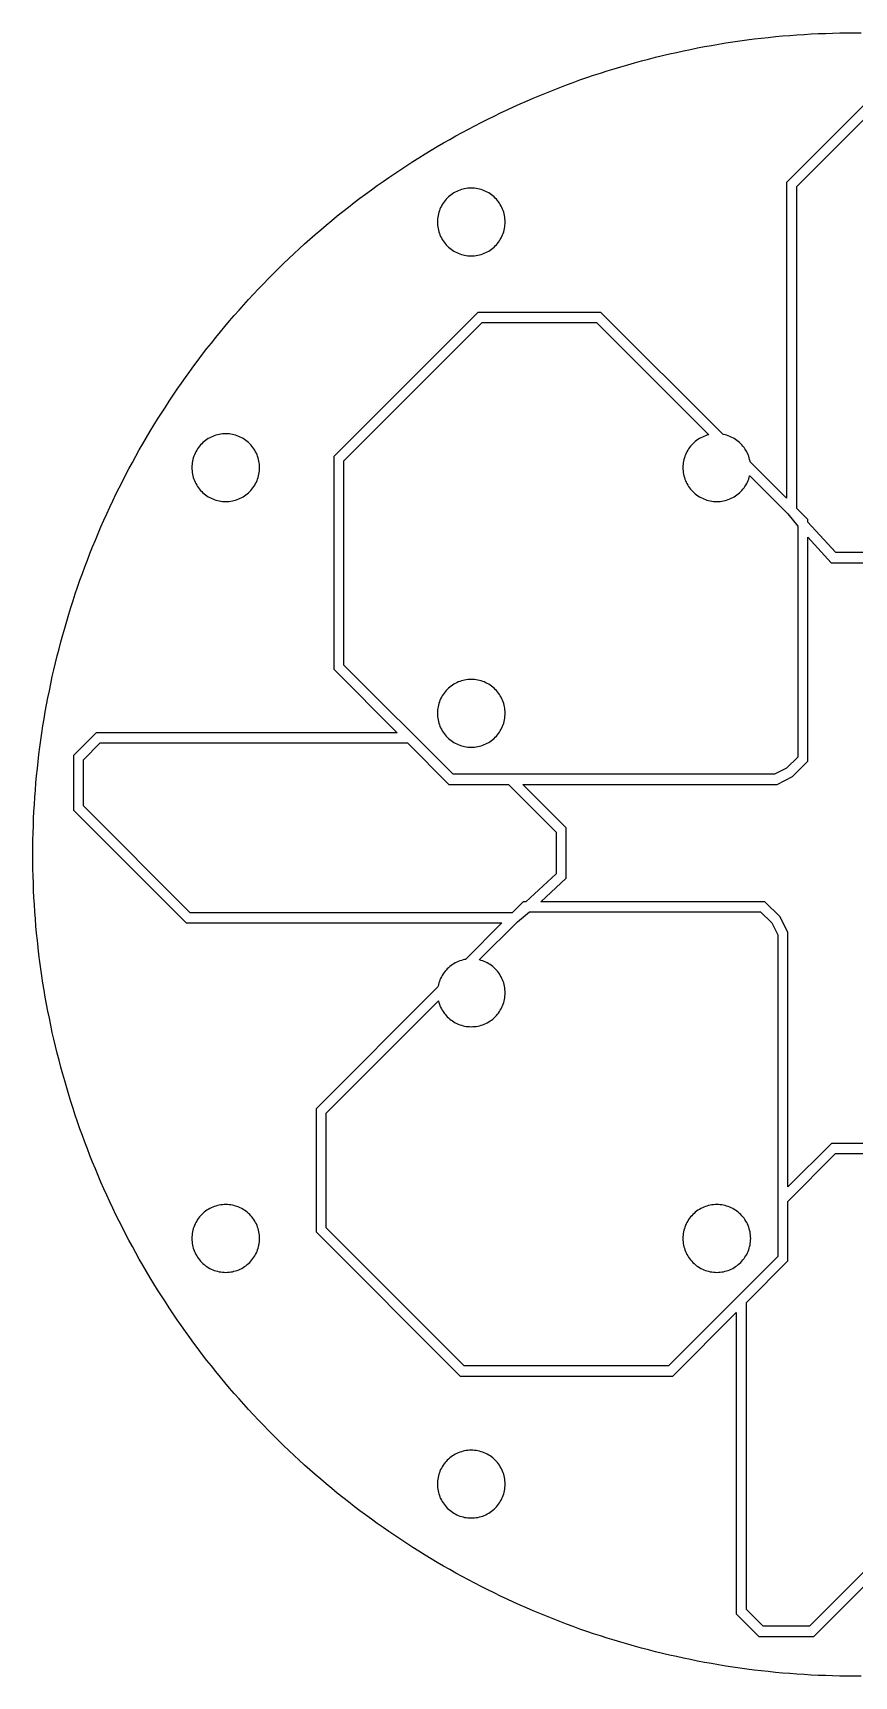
# Model space of a CAD drawing. Header units: millimetres. Extents: x -97 to 97, y -97 to 97.
# Drawn here: x -97 to 0, y -97 to 97 of the extents above; entities that cross this region are included whole.
import ezdxf

# ---------------------------------------------------------------- set-up
doc = ezdxf.new("R2010")
doc.units = ezdxf.units.MM

msp = doc.modelspace()

# ---------------------------------------------------------------- linework, layer by layer
for points in [[(0.8465, -96.9963), (0, -97), (-0.8465, -96.9963), (-1.6929, -96.9852), (-2.5392, -96.9668), (-3.3853, -96.9409), (-4.2311, -96.9077), (-5.0766, -96.8671), (-5.9217, -96.8191), (-6.7664, -96.7637), (-7.6105, -96.701), (-8.4541, -96.6309), (-9.297, -96.5534), (-10.1393, -96.4686), (-10.9807, -96.3765), (-11.8213, -96.277), (-12.661, -96.1702), (-13.4998, -96.056), (-14.3375, -95.9345), (-15.1741, -95.8058), (-16.0096, -95.6697), (-16.8439, -95.5264), (-17.6768, -95.3757), (-18.5085, -95.2178), (-19.3387, -95.0527), (-20.1674, -94.8803), (-20.9946, -94.7007), (-21.8203, -94.5139), (-22.6442, -94.3199), (-23.4664, -94.1187), (-24.2869, -93.9103), (-25.1054, -93.6948), (-25.9221, -93.4722), (-26.7368, -93.2424), (-27.5495, -93.0055), (-28.3601, -92.7616), (-29.1685, -92.5105), (-29.9746, -92.2525), (-30.7786, -91.9874), (-31.5801, -91.7153), (-32.3793, -91.4362), (-33.176, -91.1502), (-33.9701, -90.8572), (-34.7617, -90.5573), (-35.5506, -90.2505), (-36.3368, -89.9368), (-37.1203, -89.6163), (-37.9009, -89.289), (-38.6787, -88.9548), (-39.4535, -88.6139), (-40.2252, -88.2662), (-40.994, -87.9119), (-41.7596, -87.5508), (-42.522, -87.183), (-43.2812, -86.8086), (-44.0371, -86.4276), (-44.7896, -86.0401), (-45.5387, -85.6459), (-46.2844, -85.2453), (-47.0265, -84.8381), (-47.7651, -84.4245), (-48.5, -84.0045), (-49.2312, -83.578), (-49.9587, -83.1452), (-50.6824, -82.7061), (-51.4022, -82.2607), (-52.1181, -81.809), (-52.83, -81.351), (-53.5379, -80.8869), (-54.2417, -80.4166), (-54.9414, -79.9402), (-55.6369, -79.4577), (-56.3282, -78.9692), (-57.0152, -78.4746), (-57.6978, -77.9741), (-58.3761, -77.4676), (-59.0499, -76.9553), (-59.7192, -76.437), (-60.3839, -75.913), (-61.0441, -75.3832), (-61.6996, -74.8476), (-62.3504, -74.3063), (-62.9965, -73.7594), (-63.6377, -73.2068), (-64.2741, -72.6487), (-64.9057, -72.085), (-65.5323, -71.5159), (-66.1538, -70.9413), (-66.7704, -70.3613), (-67.3819, -69.776), (-67.9882, -69.1853), (-68.5894, -68.5894), (-69.1853, -67.9882), (-69.776, -67.3819), (-70.3613, -66.7704), (-70.9413, -66.1538), (-71.5159, -65.5323), (-72.085, -64.9057), (-72.6487, -64.2741), (-73.2068, -63.6377), (-73.7594, -62.9965), (-74.3063, -62.3504), (-74.8476, -61.6996), (-75.3832, -61.0441), (-75.913, -60.3839), (-76.437, -59.7192), (-76.9553, -59.0499), (-77.4676, -58.3761), (-77.9741, -57.6978), (-78.4746, -57.0152), (-78.9692, -56.3282), (-79.4577, -55.6369), (-79.9402, -54.9414), (-80.4166, -54.2417), (-80.8869, -53.5379), (-81.351, -52.83), (-81.809, -52.1181), (-82.2607, -51.4022), (-82.7061, -50.6824), (-83.1452, -49.9587), (-83.578, -49.2312), (-84.0045, -48.5), (-84.4245, -47.7651), (-84.8381, -47.0265), (-85.2453, -46.2844), (-85.6459, -45.5387), (-86.0401, -44.7896), (-86.4276, -44.0371), (-86.8086, -43.2812), (-87.183, -42.522), (-87.5508, -41.7596), (-87.9119, -40.994), (-88.2662, -40.2252), (-88.6139, -39.4535), (-88.9548, -38.6787), (-89.289, -37.9009), (-89.6163, -37.1203), (-89.9368, -36.3368), (-90.2505, -35.5506), (-90.5573, -34.7617), (-90.8572, -33.9701), (-91.1502, -33.176), (-91.4362, -32.3793), (-91.7153, -31.5801), (-91.9874, -30.7786), (-92.2525, -29.9746), (-92.5105, -29.1685), (-92.7616, -28.3601), (-93.0055, -27.5495), (-93.2424, -26.7368), (-93.4722, -25.9221), (-93.6948, -25.1054), (-93.9103, -24.2869), (-94.1187, -23.4664), (-94.3199, -22.6442), (-94.5139, -21.8203), (-94.7007, -20.9946), (-94.8803, -20.1674), (-95.0527, -19.3387), (-95.2178, -18.5085), (-95.3757, -17.6768), (-95.5264, -16.8439), (-95.6697, -16.0096), (-95.8058, -15.1741), (-95.9345, -14.3375), (-96.056, -13.4998), (-96.1702, -12.661), (-96.277, -11.8213), (-96.3765, -10.9807), (-96.4686, -10.1393), (-96.5534, -9.297), (-96.6309, -8.4541), (-96.701, -7.6105), (-96.7637, -6.7664), (-96.8191, -5.9217), (-96.8671, -5.0766), (-96.9077, -4.2311), (-96.9409, -3.3853), (-96.9668, -2.5392), (-96.9852, -1.6929), (-96.9963, -0.8465), (-97, 0), (-96.9963, 0.8465), (-96.9852, 1.6929), (-96.9668, 2.5392), (-96.9409, 3.3853), (-96.9077, 4.2311), (-96.8671, 5.0766), (-96.8191, 5.9217), (-96.7637, 6.7664), (-96.701, 7.6105), (-96.6309, 8.4541), (-96.5534, 9.297), (-96.4686, 10.1393), (-96.3765, 10.9807), (-96.277, 11.8213), (-96.1702, 12.661), (-96.056, 13.4998), (-95.9345, 14.3375), (-95.8058, 15.1741), (-95.6697, 16.0096), (-95.5264, 16.8439), (-95.3757, 17.6768), (-95.2178, 18.5085), (-95.0527, 19.3387), (-94.8803, 20.1674), (-94.7007, 20.9946), (-94.5139, 21.8203), (-94.3199, 22.6442), (-94.1187, 23.4664), (-93.9103, 24.2869), (-93.6948, 25.1054), (-93.4722, 25.9221), (-93.2424, 26.7368), (-93.0055, 27.5495), (-92.7616, 28.3601), (-92.5105, 29.1685), (-92.2525, 29.9746), (-91.9874, 30.7786), (-91.7153, 31.5801), (-91.4362, 32.3793), (-91.1502, 33.176), (-90.8572, 33.9701), (-90.5573, 34.7617), (-90.2505, 35.5506), (-89.9368, 36.3368), (-89.6163, 37.1203), (-89.289, 37.9009), (-88.9548, 38.6787), (-88.6139, 39.4535), (-88.2662, 40.2252), (-87.9119, 40.994), (-87.5508, 41.7596), (-87.183, 42.522), (-86.8086, 43.2812), (-86.4276, 44.0371), (-86.0401, 44.7896), (-85.6459, 45.5387), (-85.2453, 46.2844), (-84.8381, 47.0265), (-84.4245, 47.7651), (-84.0045, 48.5), (-83.578, 49.2312), (-83.1452, 49.9587), (-82.7061, 50.6824), (-82.2607, 51.4022), (-81.809, 52.1181), (-81.351, 52.83), (-80.8869, 53.5379), (-80.4166, 54.2417), (-79.9402, 54.9414), (-79.4577, 55.6369), (-78.9692, 56.3282), (-78.4746, 57.0152), (-77.9741, 57.6978), (-77.4676, 58.3761), (-76.9553, 59.0499), (-76.437, 59.7192), (-75.913, 60.3839), (-75.3832, 61.0441), (-74.8476, 61.6996), (-74.3063, 62.3504), (-73.7594, 62.9965), (-73.2068, 63.6377), (-72.6487, 64.2741), (-72.085, 64.9057), (-71.5159, 65.5323), (-70.9413, 66.1538), (-70.3613, 66.7704), (-69.776, 67.3819), (-69.1853, 67.9882), (-68.5894, 68.5894), (-67.9882, 69.1853), (-67.3819, 69.776), (-66.7704, 70.3613), (-66.1538, 70.9413), (-65.5323, 71.5159), (-64.9057, 72.085), (-64.2741, 72.6487), (-63.6377, 73.2068), (-62.9965, 73.7594), (-62.3504, 74.3063), (-61.6996, 74.8476), (-61.0441, 75.3832), (-60.3839, 75.913), (-59.7192, 76.437), (-59.0499, 76.9553), (-58.3761, 77.4676), (-57.6978, 77.9741), (-57.0152, 78.4746), (-56.3282, 78.9692), (-55.6369, 79.4577), (-54.9414, 79.9402), (-54.2417, 80.4166), (-53.5379, 80.8869), (-52.83, 81.351), (-52.1181, 81.809), (-51.4022, 82.2607), (-50.6824, 82.7061), (-49.9587, 83.1452), (-49.2312, 83.578), (-48.5, 84.0045), (-47.7651, 84.4245), (-47.0265, 84.8381), (-46.2844, 85.2453), (-45.5387, 85.6459), (-44.7896, 86.0401), (-44.0371, 86.4276), (-43.2812, 86.8086), (-42.522, 87.183), (-41.7596, 87.5508), (-40.994, 87.9119), (-40.2252, 88.2662), (-39.4535, 88.6139), (-38.6787, 88.9548), (-37.9009, 89.289), (-37.1203, 89.6163), (-36.3368, 89.9368), (-35.5506, 90.2505), (-34.7617, 90.5573), (-33.9701, 90.8572), (-33.176, 91.1502), (-32.3793, 91.4362), (-31.5801, 91.7153), (-30.7786, 91.9874), (-29.9746, 92.2525), (-29.1685, 92.5105), (-28.3601, 92.7616), (-27.5495, 93.0055), (-26.7368, 93.2424), (-25.9221, 93.4722), (-25.1054, 93.6948), (-24.2869, 93.9103), (-23.4664, 94.1187), (-22.6442, 94.3199), (-21.8203, 94.5139), (-20.9946, 94.7007), (-20.1674, 94.8803), (-19.3387, 95.0527), (-18.5085, 95.2178), (-17.6768, 95.3757), (-16.8439, 95.5264), (-16.0096, 95.6697), (-15.1741, 95.8058), (-14.3375, 95.9345), (-13.4998, 96.056), (-12.661, 96.1702), (-11.8213, 96.277), (-10.9807, 96.3765), (-10.1393, 96.4686), (-9.297, 96.5534), (-8.4541, 96.6309), (-7.6105, 96.701), (-6.7664, 96.7637), (-5.9217, 96.8191), (-5.0766, 96.8671), (-4.2311, 96.9077), (-3.3853, 96.9409), (-2.5392, 96.9668), (-1.6929, 96.9852), (-0.8465, 96.9963), (0, 97), (0.8465, 96.9963)], [(5.3395, 92.659), (-7.97, 79.3495), (-7.97, 42.0544), (-12.2823, 46.3666), (-12.2969, 46.4504), (-12.3399, 46.6419), (-12.3922, 46.8311), (-12.4538, 47.0176), (-12.5245, 47.2007), (-12.604, 47.3802), (-12.6923, 47.5556), (-12.7891, 47.7264), (-12.8941, 47.8923), (-13.0072, 48.0528), (-13.128, 48.2076), (-13.2562, 48.3562), (-13.3916, 48.4984), (-13.5338, 48.6338), (-13.6824, 48.762), (-13.8372, 48.8828), (-13.9977, 48.9959), (-14.1636, 49.1009), (-14.3344, 49.1977), (-14.5098, 49.286), (-14.6893, 49.3655), (-14.8724, 49.4362), (-15.0589, 49.4978), (-15.2481, 49.5501), (-15.4396, 49.5931), (-15.5236, 49.6077), (-29.9205, 64.004), (-44.4475, 64.004), (-61.46, 46.9905), (-61.46, 21.8685), (-53.9625, 14.371), (-89.5295, 14.371), (-92.209, 11.6926), (-92.209, 5.2295), (-78.8995, -8.08), (-41.6044, -8.08), (-45.9166, -12.3923), (-46.0004, -12.4069), (-46.1919, -12.4499), (-46.3811, -12.5022), (-46.5676, -12.5638), (-46.7507, -12.6345), (-46.9302, -12.714), (-47.1056, -12.8023), (-47.2764, -12.8991), (-47.4423, -13.0041), (-47.6028, -13.1172), (-47.7576, -13.238), (-47.9062, -13.3662), (-48.0484, -13.5016), (-48.1838, -13.6438), (-48.312, -13.7924), (-48.4328, -13.9472), (-48.5459, -14.1077), (-48.6509, -14.2736), (-48.7477, -14.4444), (-48.836, -14.6198), (-48.9155, -14.7993), (-48.9862, -14.9824), (-49.0478, -15.1689), (-49.1001, -15.3581), (-49.1431, -15.5496), (-49.1577, -15.6336), (-63.554, -30.0305), (-63.554, -44.5575), (-46.5405, -61.57), (-21.4185, -61.57), (-13.921, -54.0725), (-13.921, -89.6395), (-11.2426, -92.319), (-4.7795, -92.319), (8.53, -79.0095)], [(3.2559, -34.113), (-2.6815, -34.113), (-7.819, -39.2505), (-7.819, -9.2113), (-8.7533, -7.3722), (-10.5525, -5.573), (-37.0048, -5.573), (-34.003, -2.8059), (-34.003, 3.1315), (-39.1405, 8.269), (-9.1013, 8.269), (-7.2622, 9.2033), (-5.463, 11.0025), (-5.463, 37.4548), (-2.6959, 34.453), (3.2415, 34.453)]]:
    msp.add_lwpolyline(points)
for points in [[(-6.77, 40.8545), (-6.77, 78.8525), (5.8365, 91.459), (11.3054, 91.459), (13.281, 89.4825), (13.281, 53.2125), (8.379, 48.3105), (8.379, 41.2875), (2.7445, 35.653), (-2.1701, 35.653), (-5.463, 39.2253), (-5.463, 39.5475)], [(-41.2969, 73.8896), (-41.2633, 74.0831), (-41.2393, 74.2779), (-41.2248, 74.4737), (-41.22, 74.67), (-41.2248, 74.8663), (-41.2393, 75.0621), (-41.2633, 75.2569), (-41.2969, 75.4504), (-41.3399, 75.6419), (-41.3922, 75.8311), (-41.4538, 76.0176), (-41.5245, 76.2007), (-41.604, 76.3802), (-41.6923, 76.5556), (-41.7891, 76.7264), (-41.8941, 76.8923), (-42.0072, 77.0528), (-42.128, 77.2076), (-42.2562, 77.3562), (-42.3916, 77.4984), (-42.5338, 77.6338), (-42.6824, 77.762), (-42.8372, 77.8828), (-42.9977, 77.9959), (-43.1636, 78.1009), (-43.3344, 78.1977), (-43.5098, 78.286), (-43.6893, 78.3655), (-43.8724, 78.4362), (-44.0589, 78.4978), (-44.2481, 78.5501), (-44.4396, 78.5931), (-44.6331, 78.6267), (-44.8279, 78.6507), (-45.0237, 78.6652), (-45.22, 78.67), (-45.4163, 78.6652), (-45.6121, 78.6507), (-45.8069, 78.6267), (-46.0004, 78.5931), (-46.1919, 78.5501), (-46.3811, 78.4978), (-46.5676, 78.4362), (-46.7507, 78.3655), (-46.9302, 78.286), (-47.1056, 78.1977), (-47.2764, 78.1009), (-47.4423, 77.9959), (-47.6028, 77.8828), (-47.7576, 77.762), (-47.9062, 77.6338), (-48.0484, 77.4984), (-48.1838, 77.3562), (-48.312, 77.2076), (-48.4328, 77.0528), (-48.5459, 76.8923), (-48.6509, 76.7264), (-48.7477, 76.5556), (-48.836, 76.3802), (-48.9155, 76.2007), (-48.9862, 76.0176), (-49.0478, 75.8311), (-49.1001, 75.6419), (-49.1431, 75.4504), (-49.1767, 75.2569), (-49.2007, 75.0621), (-49.2152, 74.8663), (-49.22, 74.67), (-49.2152, 74.4737), (-49.2007, 74.2779), (-49.1767, 74.0831), (-49.1431, 73.8896), (-49.1001, 73.6981), (-49.0478, 73.5089), (-48.9862, 73.3224), (-48.9155, 73.1393), (-48.836, 72.9598), (-48.7477, 72.7844), (-48.6509, 72.6136), (-48.5459, 72.4477), (-48.4328, 72.2872), (-48.312, 72.1324), (-48.1838, 71.9838), (-48.0484, 71.8416), (-47.9062, 71.7062), (-47.7576, 71.578), (-47.6028, 71.4572), (-47.4423, 71.3441), (-47.2764, 71.2391), (-47.1056, 71.1423), (-46.9302, 71.054), (-46.7507, 70.9745), (-46.5676, 70.9038), (-46.3811, 70.8422), (-46.1919, 70.7899), (-46.0004, 70.7469), (-45.8069, 70.7133), (-45.6121, 70.6893), (-45.4163, 70.6748), (-45.22, 70.67), (-45.0237, 70.6748), (-44.8279, 70.6893), (-44.6331, 70.7133), (-44.4396, 70.7469), (-44.2481, 70.7899), (-44.0589, 70.8422), (-43.8724, 70.9038), (-43.6893, 70.9745), (-43.5098, 71.054), (-43.3344, 71.1423), (-43.1636, 71.2391), (-42.9977, 71.3441), (-42.8372, 71.4572), (-42.6824, 71.578), (-42.5338, 71.7062), (-42.3916, 71.8416), (-42.2562, 71.9838), (-42.128, 72.1324), (-42.0072, 72.2872), (-41.8941, 72.4477), (-41.7891, 72.6136), (-41.6923, 72.7844), (-41.604, 72.9598), (-41.5245, 73.1393), (-41.4538, 73.3224), (-41.3922, 73.5089), (-41.3399, 73.6981)], [(-7.9758, 10.1867), (-9.3887, 9.469), (-40.3405, 9.469), (-47.3635, 9.469), (-60.26, 22.3655), (-60.26, 46.4935), (-43.9505, 62.804), (-30.4175, 62.804), (-17.1684, 49.5554), (-17.1919, 49.5501), (-17.3811, 49.4978), (-17.5676, 49.4362), (-17.7507, 49.3655), (-17.9302, 49.286), (-18.1056, 49.1977), (-18.2764, 49.1009), (-18.4423, 48.9959), (-18.6028, 48.8828), (-18.7576, 48.762), (-18.9062, 48.6338), (-19.0484, 48.4984), (-19.1838, 48.3562), (-19.312, 48.2076), (-19.4328, 48.0528), (-19.5459, 47.8923), (-19.6509, 47.7264), (-19.7477, 47.5556), (-19.836, 47.3802), (-19.9155, 47.2007), (-19.9862, 47.0176), (-20.0478, 46.8311), (-20.1001, 46.6419), (-20.1431, 46.4504), (-20.1767, 46.2569), (-20.2007, 46.0621), (-20.2152, 45.8663), (-20.22, 45.67), (-20.2152, 45.4737), (-20.2007, 45.2779), (-20.1767, 45.0831), (-20.1431, 44.8896), (-20.1001, 44.6981), (-20.0478, 44.5089), (-19.9862, 44.3224), (-19.9155, 44.1393), (-19.836, 43.9598), (-19.7477, 43.7844), (-19.6509, 43.6136), (-19.5459, 43.4477), (-19.4328, 43.2872), (-19.312, 43.1324), (-19.1838, 42.9838), (-19.0484, 42.8416), (-18.9062, 42.7062), (-18.7576, 42.578), (-18.6028, 42.4572), (-18.4423, 42.3441), (-18.2764, 42.2391), (-18.1056, 42.1423), (-17.9302, 42.054), (-17.7507, 41.9745), (-17.5676, 41.9038), (-17.3811, 41.8422), (-17.1919, 41.7899), (-17.0004, 41.7469), (-16.8069, 41.7133), (-16.6121, 41.6893), (-16.4163, 41.6748), (-16.22, 41.67), (-16.0237, 41.6748), (-15.8279, 41.6893), (-15.6331, 41.7133), (-15.4396, 41.7469), (-15.2481, 41.7899), (-15.0589, 41.8422), (-14.8724, 41.9038), (-14.6893, 41.9745), (-14.5098, 42.054), (-14.3344, 42.1423), (-14.1636, 42.2391), (-13.9977, 42.3441), (-13.8372, 42.4572), (-13.6824, 42.578), (-13.5338, 42.7062), (-13.3916, 42.8416), (-13.2562, 42.9838), (-13.128, 43.1324), (-13.0072, 43.2872), (-12.8941, 43.4477), (-12.7891, 43.6136), (-12.6923, 43.7844), (-12.604, 43.9598), (-12.5245, 44.1393), (-12.4538, 44.3224), (-12.3922, 44.5089), (-12.3399, 44.6981), (-12.3346, 44.7218), (-7.8205, 40.2079), (-6.663, 38.7785), (-6.663, 11.4995)], [(-70.2633, 45.0831), (-70.2393, 45.2779), (-70.2248, 45.4737), (-70.22, 45.67), (-70.2248, 45.8663), (-70.2393, 46.0621), (-70.2633, 46.2569), (-70.2969, 46.4504), (-70.3399, 46.6419), (-70.3922, 46.8311), (-70.4538, 47.0176), (-70.5245, 47.2007), (-70.604, 47.3802), (-70.6923, 47.5556), (-70.7891, 47.7264), (-70.8941, 47.8923), (-71.0072, 48.0528), (-71.128, 48.2076), (-71.2562, 48.3562), (-71.3916, 48.4984), (-71.5338, 48.6338), (-71.6824, 48.762), (-71.8372, 48.8828), (-71.9977, 48.9959), (-72.1636, 49.1009), (-72.3344, 49.1977), (-72.5098, 49.286), (-72.6893, 49.3655), (-72.8724, 49.4362), (-73.0589, 49.4978), (-73.2481, 49.5501), (-73.4396, 49.5931), (-73.6331, 49.6267), (-73.8279, 49.6507), (-74.0237, 49.6652), (-74.22, 49.67), (-74.4163, 49.6652), (-74.6121, 49.6507), (-74.8069, 49.6267), (-75.0004, 49.5931), (-75.1919, 49.5501), (-75.3811, 49.4978), (-75.5676, 49.4362), (-75.7507, 49.3655), (-75.9302, 49.286), (-76.1056, 49.1977), (-76.2764, 49.1009), (-76.4423, 48.9959), (-76.6028, 48.8828), (-76.7576, 48.762), (-76.9062, 48.6338), (-77.0484, 48.4984), (-77.1838, 48.3562), (-77.312, 48.2076), (-77.4328, 48.0528), (-77.5459, 47.8923), (-77.6509, 47.7264), (-77.7477, 47.5556), (-77.836, 47.3802), (-77.9155, 47.2007), (-77.9862, 47.0176), (-78.0478, 46.8311), (-78.1001, 46.6419), (-78.1431, 46.4504), (-78.1767, 46.2569), (-78.2007, 46.0621), (-78.2152, 45.8663), (-78.22, 45.67), (-78.2152, 45.4737), (-78.2007, 45.2779), (-78.1767, 45.0831), (-78.1431, 44.8896), (-78.1001, 44.6981), (-78.0478, 44.5089), (-77.9862, 44.3224), (-77.9155, 44.1393), (-77.836, 43.9598), (-77.7477, 43.7844), (-77.6509, 43.6136), (-77.5459, 43.4477), (-77.4328, 43.2872), (-77.312, 43.1324), (-77.1838, 42.9838), (-77.0484, 42.8416), (-76.9062, 42.7062), (-76.7576, 42.578), (-76.6028, 42.4572), (-76.4423, 42.3441), (-76.2764, 42.2391), (-76.1056, 42.1423), (-75.9302, 42.054), (-75.7507, 41.9745), (-75.5676, 41.9038), (-75.3811, 41.8422), (-75.1919, 41.7899), (-75.0004, 41.7469), (-74.8069, 41.7133), (-74.6121, 41.6893), (-74.4163, 41.6748), (-74.22, 41.67), (-74.0237, 41.6748), (-73.8279, 41.6893), (-73.6331, 41.7133), (-73.4396, 41.7469), (-73.2481, 41.7899), (-73.0589, 41.8422), (-72.8724, 41.9038), (-72.6893, 41.9745), (-72.5098, 42.054), (-72.3344, 42.1423), (-72.1636, 42.2391), (-71.9977, 42.3441), (-71.8372, 42.4572), (-71.6824, 42.578), (-71.5338, 42.7062), (-71.3916, 42.8416), (-71.2562, 42.9838), (-71.128, 43.1324), (-71.0072, 43.2872), (-70.8941, 43.4477), (-70.7891, 43.6136), (-70.6923, 43.7844), (-70.604, 43.9598), (-70.5245, 44.1393), (-70.4538, 44.3224), (-70.3922, 44.5089), (-70.3399, 44.6981), (-70.2969, 44.8896)], [(-41.2969, 15.8896), (-41.2633, 16.0831), (-41.2393, 16.2779), (-41.2248, 16.4737), (-41.22, 16.67), (-41.2248, 16.8663), (-41.2393, 17.0621), (-41.2633, 17.2569), (-41.2969, 17.4504), (-41.3399, 17.6419), (-41.3922, 17.8311), (-41.4538, 18.0176), (-41.5245, 18.2007), (-41.604, 18.3802), (-41.6923, 18.5556), (-41.7891, 18.7264), (-41.8941, 18.8923), (-42.0072, 19.0528), (-42.128, 19.2076), (-42.2562, 19.3562), (-42.3916, 19.4984), (-42.5338, 19.6338), (-42.6824, 19.762), (-42.8372, 19.8828), (-42.9977, 19.9959), (-43.1636, 20.1009), (-43.3344, 20.1977), (-43.5098, 20.286), (-43.6893, 20.3655), (-43.8724, 20.4362), (-44.0589, 20.4978), (-44.2481, 20.5501), (-44.4396, 20.5931), (-44.6331, 20.6267), (-44.8279, 20.6507), (-45.0237, 20.6652), (-45.22, 20.67), (-45.4163, 20.6652), (-45.6121, 20.6507), (-45.8069, 20.6267), (-46.0004, 20.5931), (-46.1919, 20.5501), (-46.3811, 20.4978), (-46.5676, 20.4362), (-46.7507, 20.3655), (-46.9302, 20.286), (-47.1056, 20.1977), (-47.2764, 20.1009), (-47.4423, 19.9959), (-47.6028, 19.8828), (-47.7576, 19.762), (-47.9062, 19.6338), (-48.0484, 19.4984), (-48.1838, 19.3562), (-48.312, 19.2076), (-48.4328, 19.0528), (-48.5459, 18.8923), (-48.6509, 18.7264), (-48.7477, 18.5556), (-48.836, 18.3802), (-48.9155, 18.2007), (-48.9862, 18.0176), (-49.0478, 17.8311), (-49.1001, 17.6419), (-49.1431, 17.4504), (-49.1767, 17.2569), (-49.2007, 17.0621), (-49.2152, 16.8663), (-49.22, 16.67), (-49.2152, 16.4737), (-49.2007, 16.2779), (-49.1767, 16.0831), (-49.1431, 15.8896), (-49.1001, 15.6981), (-49.0478, 15.5089), (-48.9862, 15.3224), (-48.9155, 15.1393), (-48.836, 14.9598), (-48.7477, 14.7844), (-48.6509, 14.6136), (-48.5459, 14.4477), (-48.4328, 14.2872), (-48.312, 14.1324), (-48.1838, 13.9838), (-48.0484, 13.8416), (-47.9062, 13.7062), (-47.7576, 13.578), (-47.6028, 13.4572), (-47.4423, 13.3441), (-47.2764, 13.2391), (-47.1056, 13.1423), (-46.9302, 13.054), (-46.7507, 12.9745), (-46.5676, 12.9038), (-46.3811, 12.8422), (-46.1919, 12.7899), (-46.0004, 12.7469), (-45.8069, 12.7133), (-45.6121, 12.6893), (-45.4163, 12.6748), (-45.22, 12.67), (-45.0237, 12.6748), (-44.8279, 12.6893), (-44.6331, 12.7133), (-44.4396, 12.7469), (-44.2481, 12.7899), (-44.0589, 12.8422), (-43.8724, 12.9038), (-43.6893, 12.9745), (-43.5098, 13.054), (-43.3344, 13.1423), (-43.1636, 13.2391), (-42.9977, 13.3441), (-42.8372, 13.4572), (-42.6824, 13.578), (-42.5338, 13.7062), (-42.3916, 13.8416), (-42.2562, 13.9838), (-42.128, 14.1324), (-42.0072, 14.2872), (-41.8941, 14.4477), (-41.7891, 14.6136), (-41.6923, 14.7844), (-41.604, 14.9598), (-41.5245, 15.1393), (-41.4538, 15.3224), (-41.3922, 15.5089), (-41.3399, 15.6981)], [(-39.0975, -5.573), (-40.4045, -6.88), (-78.4025, -6.88), (-91.009, 5.7265), (-91.009, 11.1954), (-89.0325, 13.171), (-52.7625, 13.171), (-47.8605, 8.269), (-40.8375, 8.269), (-35.203, 2.6345), (-35.203, -2.2801), (-38.7753, -5.573)], [(-9.019, -9.4987), (-9.019, -40.4505), (-9.019, -47.4735), (-21.9155, -60.37), (-46.0435, -60.37), (-62.354, -44.0605), (-62.354, -30.5275), (-49.1054, -17.2784), (-49.1001, -17.3019), (-49.0478, -17.4911), (-48.9862, -17.6776), (-48.9155, -17.8607), (-48.836, -18.0402), (-48.7477, -18.2156), (-48.6509, -18.3864), (-48.5459, -18.5523), (-48.4328, -18.7128), (-48.312, -18.8676), (-48.1838, -19.0162), (-48.0484, -19.1584), (-47.9062, -19.2938), (-47.7576, -19.422), (-47.6028, -19.5428), (-47.4423, -19.6559), (-47.2764, -19.7609), (-47.1056, -19.8577), (-46.9302, -19.946), (-46.7507, -20.0255), (-46.5676, -20.0962), (-46.3811, -20.1578), (-46.1919, -20.2101), (-46.0004, -20.2531), (-45.8069, -20.2867), (-45.6121, -20.3107), (-45.4163, -20.3252), (-45.22, -20.33), (-45.0237, -20.3252), (-44.8279, -20.3107), (-44.6331, -20.2867), (-44.4396, -20.2531), (-44.2481, -20.2101), (-44.0589, -20.1578), (-43.8724, -20.0962), (-43.6893, -20.0255), (-43.5098, -19.946), (-43.3344, -19.8577), (-43.1636, -19.7609), (-42.9977, -19.6559), (-42.8372, -19.5428), (-42.6824, -19.422), (-42.5338, -19.2938), (-42.3916, -19.1584), (-42.2562, -19.0162), (-42.128, -18.8676), (-42.0072, -18.7128), (-41.8941, -18.5523), (-41.7891, -18.3864), (-41.6923, -18.2156), (-41.604, -18.0402), (-41.5245, -17.8607), (-41.4538, -17.6776), (-41.3922, -17.4911), (-41.3399, -17.3019), (-41.2969, -17.1104), (-41.2633, -16.9169), (-41.2393, -16.7221), (-41.2248, -16.5263), (-41.22, -16.33), (-41.2248, -16.1337), (-41.2393, -15.9379), (-41.2633, -15.7431), (-41.2969, -15.5496), (-41.3399, -15.3581), (-41.3922, -15.1689), (-41.4538, -14.9824), (-41.5245, -14.7993), (-41.604, -14.6198), (-41.6923, -14.4444), (-41.7891, -14.2736), (-41.8941, -14.1077), (-42.0072, -13.9472), (-42.128, -13.7924), (-42.2562, -13.6438), (-42.3916, -13.5016), (-42.5338, -13.3662), (-42.6824, -13.238), (-42.8372, -13.1172), (-42.9977, -13.0041), (-43.1636, -12.8991), (-43.3344, -12.8023), (-43.5098, -12.714), (-43.6893, -12.6345), (-43.8724, -12.5638), (-44.0589, -12.5022), (-44.2481, -12.4499), (-44.2718, -12.4446), (-39.7579, -7.9305), (-38.3285, -6.773), (-11.0495, -6.773), (-9.7367, -8.0858)], [(6.023, -38.8853), (6.023, -39.2075), (7.33, -40.5145), (7.33, -78.5125), (-5.2765, -91.119), (-10.7454, -91.119), (-12.721, -89.1425), (-12.721, -52.8725), (-7.819, -47.9705), (-7.819, -40.9475), (-2.1845, -35.313), (2.7301, -35.313)], [(-70.2969, -46.1104), (-70.2633, -45.9169), (-70.2393, -45.7221), (-70.2248, -45.5263), (-70.22, -45.33), (-70.2248, -45.1337), (-70.2393, -44.9379), (-70.2633, -44.7431), (-70.2969, -44.5496), (-70.3399, -44.3581), (-70.3922, -44.1689), (-70.4538, -43.9824), (-70.5245, -43.7993), (-70.604, -43.6198), (-70.6923, -43.4444), (-70.7891, -43.2736), (-70.8941, -43.1077), (-71.0072, -42.9472), (-71.128, -42.7924), (-71.2562, -42.6438), (-71.3916, -42.5016), (-71.5338, -42.3662), (-71.6824, -42.238), (-71.8372, -42.1172), (-71.9977, -42.0041), (-72.1636, -41.8991), (-72.3344, -41.8023), (-72.5098, -41.714), (-72.6893, -41.6345), (-72.8724, -41.5638), (-73.0589, -41.5022), (-73.2481, -41.4499), (-73.4396, -41.4069), (-73.6331, -41.3733), (-73.8279, -41.3493), (-74.0237, -41.3348), (-74.22, -41.33), (-74.4163, -41.3348), (-74.6121, -41.3493), (-74.8069, -41.3733), (-75.0004, -41.4069), (-75.1919, -41.4499), (-75.3811, -41.5022), (-75.5676, -41.5638), (-75.7507, -41.6345), (-75.9302, -41.714), (-76.1056, -41.8023), (-76.2764, -41.8991), (-76.4423, -42.0041), (-76.6028, -42.1172), (-76.7576, -42.238), (-76.9062, -42.3662), (-77.0484, -42.5016), (-77.1838, -42.6438), (-77.312, -42.7924), (-77.4328, -42.9472), (-77.5459, -43.1077), (-77.6509, -43.2736), (-77.7477, -43.4444), (-77.836, -43.6198), (-77.9155, -43.7993), (-77.9862, -43.9824), (-78.0478, -44.1689), (-78.1001, -44.3581), (-78.1431, -44.5496), (-78.1767, -44.7431), (-78.2007, -44.9379), (-78.2152, -45.1337), (-78.22, -45.33), (-78.2152, -45.5263), (-78.2007, -45.7221), (-78.1767, -45.9169), (-78.1431, -46.1104), (-78.1001, -46.3019), (-78.0478, -46.4911), (-77.9862, -46.6776), (-77.9155, -46.8607), (-77.836, -47.0402), (-77.7477, -47.2156), (-77.6509, -47.3864), (-77.5459, -47.5523), (-77.4328, -47.7128), (-77.312, -47.8676), (-77.1838, -48.0162), (-77.0484, -48.1584), (-76.9062, -48.2938), (-76.7576, -48.422), (-76.6028, -48.5428), (-76.4423, -48.6559), (-76.2764, -48.7609), (-76.1056, -48.8577), (-75.9302, -48.946), (-75.7507, -49.0255), (-75.5676, -49.0962), (-75.3811, -49.1578), (-75.1919, -49.2101), (-75.0004, -49.2531), (-74.8069, -49.2867), (-74.6121, -49.3107), (-74.4163, -49.3252), (-74.22, -49.33), (-74.0237, -49.3252), (-73.8279, -49.3107), (-73.6331, -49.2867), (-73.4396, -49.2531), (-73.2481, -49.2101), (-73.0589, -49.1578), (-72.8724, -49.0962), (-72.6893, -49.0255), (-72.5098, -48.946), (-72.3344, -48.8577), (-72.1636, -48.7609), (-71.9977, -48.6559), (-71.8372, -48.5428), (-71.6824, -48.422), (-71.5338, -48.2938), (-71.3916, -48.1584), (-71.2562, -48.0162), (-71.128, -47.8676), (-71.0072, -47.7128), (-70.8941, -47.5523), (-70.7891, -47.3864), (-70.6923, -47.2156), (-70.604, -47.0402), (-70.5245, -46.8607), (-70.4538, -46.6776), (-70.3922, -46.4911), (-70.3399, -46.3019)], [(-12.2633, -45.9169), (-12.2393, -45.7221), (-12.2248, -45.5263), (-12.22, -45.33), (-12.2248, -45.1337), (-12.2393, -44.9379), (-12.2633, -44.7431), (-12.2969, -44.5496), (-12.3399, -44.3581), (-12.3922, -44.1689), (-12.4538, -43.9824), (-12.5245, -43.7993), (-12.604, -43.6198), (-12.6923, -43.4444), (-12.7891, -43.2736), (-12.8941, -43.1077), (-13.0072, -42.9472), (-13.128, -42.7924), (-13.2562, -42.6438), (-13.3916, -42.5016), (-13.5338, -42.3662), (-13.6824, -42.238), (-13.8372, -42.1172), (-13.9977, -42.0041), (-14.1636, -41.8991), (-14.3344, -41.8023), (-14.5098, -41.714), (-14.6893, -41.6345), (-14.8724, -41.5638), (-15.0589, -41.5022), (-15.2481, -41.4499), (-15.4396, -41.4069), (-15.6331, -41.3733), (-15.8279, -41.3493), (-16.0237, -41.3348), (-16.22, -41.33), (-16.4163, -41.3348), (-16.6121, -41.3493), (-16.8069, -41.3733), (-17.0004, -41.4069), (-17.1919, -41.4499), (-17.3811, -41.5022), (-17.5676, -41.5638), (-17.7507, -41.6345), (-17.9302, -41.714), (-18.1056, -41.8023), (-18.2764, -41.8991), (-18.4423, -42.0041), (-18.6028, -42.1172), (-18.7576, -42.238), (-18.9062, -42.3662), (-19.0484, -42.5016), (-19.1838, -42.6438), (-19.312, -42.7924), (-19.4328, -42.9472), (-19.5459, -43.1077), (-19.6509, -43.2736), (-19.7477, -43.4444), (-19.836, -43.6198), (-19.9155, -43.7993), (-19.9862, -43.9824), (-20.0478, -44.1689), (-20.1001, -44.3581), (-20.1431, -44.5496), (-20.1767, -44.7431), (-20.2007, -44.9379), (-20.2152, -45.1337), (-20.22, -45.33), (-20.2152, -45.5263), (-20.2007, -45.7221), (-20.1767, -45.9169), (-20.1431, -46.1104), (-20.1001, -46.3019), (-20.0478, -46.4911), (-19.9862, -46.6776), (-19.9155, -46.8607), (-19.836, -47.0402), (-19.7477, -47.2156), (-19.6509, -47.3864), (-19.5459, -47.5523), (-19.4328, -47.7128), (-19.312, -47.8676), (-19.1838, -48.0162), (-19.0484, -48.1584), (-18.9062, -48.2938), (-18.7576, -48.422), (-18.6028, -48.5428), (-18.4423, -48.6559), (-18.2764, -48.7609), (-18.1056, -48.8577), (-17.9302, -48.946), (-17.7507, -49.0255), (-17.5676, -49.0962), (-17.3811, -49.1578), (-17.1919, -49.2101), (-17.0004, -49.2531), (-16.8069, -49.2867), (-16.6121, -49.3107), (-16.4163, -49.3252), (-16.22, -49.33), (-16.0237, -49.3252), (-15.8279, -49.3107), (-15.6331, -49.2867), (-15.4396, -49.2531), (-15.2481, -49.2101), (-15.0589, -49.1578), (-14.8724, -49.0962), (-14.6893, -49.0255), (-14.5098, -48.946), (-14.3344, -48.8577), (-14.1636, -48.7609), (-13.9977, -48.6559), (-13.8372, -48.5428), (-13.6824, -48.422), (-13.5338, -48.2938), (-13.3916, -48.1584), (-13.2562, -48.0162), (-13.128, -47.8676), (-13.0072, -47.7128), (-12.8941, -47.5523), (-12.7891, -47.3864), (-12.6923, -47.2156), (-12.604, -47.0402), (-12.5245, -46.8607), (-12.4538, -46.6776), (-12.3922, -46.4911), (-12.3399, -46.3019), (-12.2969, -46.1104)], [(-41.2633, -74.9169), (-41.2393, -74.7221), (-41.2248, -74.5263), (-41.22, -74.33), (-41.2248, -74.1337), (-41.2393, -73.9379), (-41.2633, -73.7431), (-41.2969, -73.5496), (-41.3399, -73.3581), (-41.3922, -73.1689), (-41.4538, -72.9824), (-41.5245, -72.7993), (-41.604, -72.6198), (-41.6923, -72.4444), (-41.7891, -72.2736), (-41.8941, -72.1077), (-42.0072, -71.9472), (-42.128, -71.7924), (-42.2562, -71.6438), (-42.3916, -71.5016), (-42.5338, -71.3662), (-42.6824, -71.238), (-42.8372, -71.1172), (-42.9977, -71.0041), (-43.1636, -70.8991), (-43.3344, -70.8023), (-43.5098, -70.714), (-43.6893, -70.6345), (-43.8724, -70.5638), (-44.0589, -70.5022), (-44.2481, -70.4499), (-44.4396, -70.4069), (-44.6331, -70.3733), (-44.8279, -70.3493), (-45.0237, -70.3348), (-45.22, -70.33), (-45.4163, -70.3348), (-45.6121, -70.3493), (-45.8069, -70.3733), (-46.0004, -70.4069), (-46.1919, -70.4499), (-46.3811, -70.5022), (-46.5676, -70.5638), (-46.7507, -70.6345), (-46.9302, -70.714), (-47.1056, -70.8023), (-47.2764, -70.8991), (-47.4423, -71.0041), (-47.6028, -71.1172), (-47.7576, -71.238), (-47.9062, -71.3662), (-48.0484, -71.5016), (-48.1838, -71.6438), (-48.312, -71.7924), (-48.4328, -71.9472), (-48.5459, -72.1077), (-48.6509, -72.2736), (-48.7477, -72.4444), (-48.836, -72.6198), (-48.9155, -72.7993), (-48.9862, -72.9824), (-49.0478, -73.1689), (-49.1001, -73.3581), (-49.1431, -73.5496), (-49.1767, -73.7431), (-49.2007, -73.9379), (-49.2152, -74.1337), (-49.22, -74.33), (-49.2152, -74.5263), (-49.2007, -74.7221), (-49.1767, -74.9169), (-49.1431, -75.1104), (-49.1001, -75.3019), (-49.0478, -75.4911), (-48.9862, -75.6776), (-48.9155, -75.8607), (-48.836, -76.0402), (-48.7477, -76.2156), (-48.6509, -76.3864), (-48.5459, -76.5523), (-48.4328, -76.7128), (-48.312, -76.8676), (-48.1838, -77.0162), (-48.0484, -77.1584), (-47.9062, -77.2938), (-47.7576, -77.422), (-47.6028, -77.5428), (-47.4423, -77.6559), (-47.2764, -77.7609), (-47.1056, -77.8577), (-46.9302, -77.946), (-46.7507, -78.0255), (-46.5676, -78.0962), (-46.3811, -78.1578), (-46.1919, -78.2101), (-46.0004, -78.2531), (-45.8069, -78.2867), (-45.6121, -78.3107), (-45.4163, -78.3252), (-45.22, -78.33), (-45.0237, -78.3252), (-44.8279, -78.3107), (-44.6331, -78.2867), (-44.4396, -78.2531), (-44.2481, -78.2101), (-44.0589, -78.1578), (-43.8724, -78.0962), (-43.6893, -78.0255), (-43.5098, -77.946), (-43.3344, -77.8577), (-43.1636, -77.7609), (-42.9977, -77.6559), (-42.8372, -77.5428), (-42.6824, -77.422), (-42.5338, -77.2938), (-42.3916, -77.1584), (-42.2562, -77.0162), (-42.128, -76.8676), (-42.0072, -76.7128), (-41.8941, -76.5523), (-41.7891, -76.3864), (-41.6923, -76.2156), (-41.604, -76.0402), (-41.5245, -75.8607), (-41.4538, -75.6776), (-41.3922, -75.4911), (-41.3399, -75.3019), (-41.2969, -75.1104)]]:
    msp.add_lwpolyline(points, close=True)

doc.saveas('drawing.dxf')
